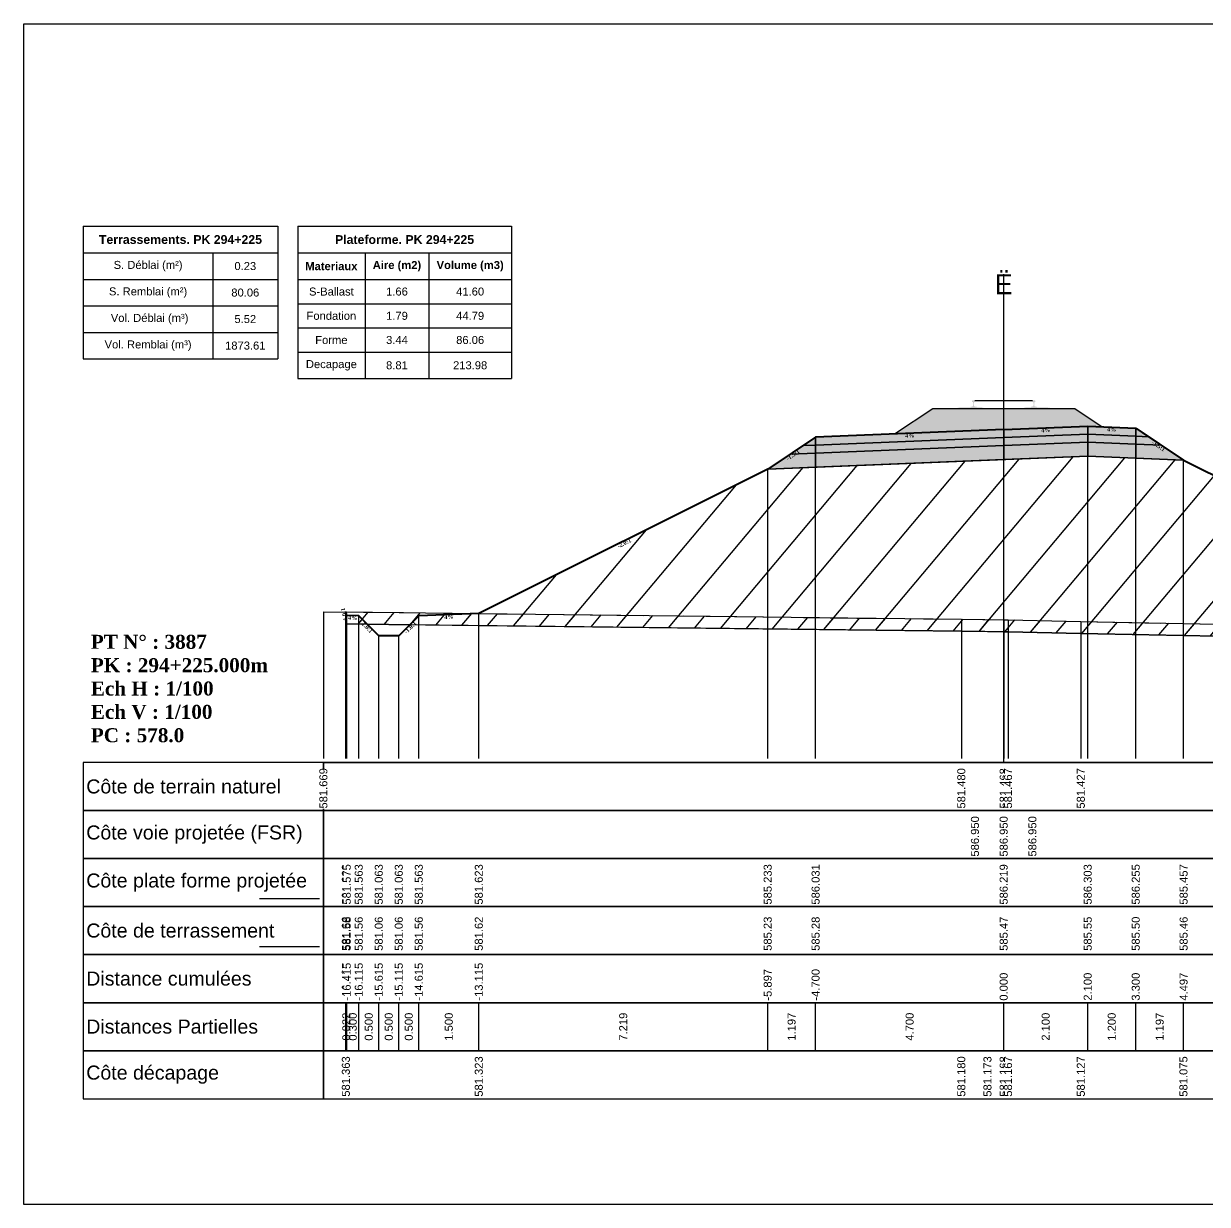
# Model space of a CAD drawing. Header units: millimetres. Extents: x 2762 to 3076, y 916 to 3305.
# Drawn here: x 2797.56 to 2827.14, y 1873.65 to 1903.15 of the extents above; entities that cross this region are included whole.
import ezdxf

# ---------------------------------------------------------------- set-up
doc = ezdxf.new("R2010")
doc.units = ezdxf.units.MM
doc.header["$LTSCALE"] = 2
doc.linetypes.add('CACHE', pattern=[9.525, 6.35, -3.175])
doc.linetypes.add('DASHED', pattern=[0.75, 0.5, -0.25])
for name, color, linetype in [('C-ANNO-TABL', 1, 'Continuous'), ('C-ANNO-TABL-TEXT', 150, 'Continuous'), ('C-ANNO-TABL-TITL', 150, 'Continuous'), ('C-ANNO-TABL-TTBL', 5, 'Continuous'), ('C-ROAD-CORR', 5, 'Continuous'), ('C-ROAD-SCTN', 7, 'Continuous')]:
    doc.layers.add(name, color=color, linetype=linetype)
doc.styles.add('ARIAL', font='arial.ttf')
doc.styles.add('C3D_Etiquette', font='romans.shx')
doc.styles.add('C3D_Profil_Travers', font='romans.shx')
doc.styles.get("Standard").update_dxf_attribs({"font": 'arial.ttf'})

msp = doc.modelspace()

# ---------------------------------------------------------------- hatches: boundary and pattern name
at = {"linetype": 'Continuous', "lineweight": -3}
msp.add_hatch(color=254, dxfattribs=at).paths.add_polyline_path([(2820.837, 1893.35), (2820.837, 1893.535), (2820.952, 1893.556), (2821.3, 1893.556), (2821.3, 1893.561), (2821.226, 1893.561), (2821.226, 1893.571), (2821.227, 1893.572), (2821.229, 1893.573), (2821.23, 1893.573), (2821.25, 1893.575), (2821.253, 1893.575), (2821.256, 1893.577), (2821.284, 1893.587), (2821.287, 1893.588), (2821.288, 1893.59), (2821.289, 1893.591), (2821.29, 1893.595), (2821.291, 1893.602), (2821.292, 1893.611), (2821.293, 1893.622), (2821.293, 1893.646), (2821.292, 1893.661), (2821.292, 1893.668), (2821.291, 1893.674), (2821.29, 1893.678), (2821.29, 1893.68), (2821.289, 1893.684), (2821.288, 1893.685), (2821.287, 1893.687), (2821.286, 1893.688), (2821.285, 1893.689), (2821.269, 1893.694), (2821.267, 1893.696), (2821.266, 1893.697), (2821.265, 1893.699), (2821.265, 1893.701), (2821.265, 1893.719), (2821.266, 1893.724), (2821.267, 1893.726), (2821.269, 1893.728), (2821.271, 1893.73), (2821.274, 1893.731), (2821.275, 1893.731), (2821.279, 1893.732), (2821.283, 1893.733), (2821.286, 1893.733), (2821.29, 1893.733), (2821.295, 1893.733), (2821.298, 1893.733), (2821.301, 1893.733), (2821.305, 1893.733), (2821.308, 1893.733), (2821.312, 1893.733), (2821.317, 1893.733), (2821.32, 1893.733), (2821.324, 1893.732), (2821.328, 1893.731), (2821.329, 1893.731), (2821.331, 1893.73), (2821.334, 1893.728), (2821.336, 1893.726), (2821.337, 1893.724), (2821.337, 1893.719), (2821.337, 1893.701), (2821.337, 1893.699), (2821.337, 1893.697), (2821.336, 1893.696), (2821.334, 1893.694), (2821.318, 1893.689), (2821.317, 1893.688), (2821.315, 1893.687), (2821.314, 1893.685), (2821.314, 1893.684), (2821.313, 1893.68), (2821.312, 1893.678), (2821.312, 1893.674), (2821.311, 1893.668), (2821.31, 1893.661), (2821.31, 1893.646), (2821.31, 1893.622), (2821.311, 1893.611), (2821.312, 1893.602), (2821.313, 1893.595), (2821.314, 1893.591), (2821.315, 1893.59), (2821.316, 1893.588), (2821.318, 1893.587), (2821.347, 1893.577), (2821.35, 1893.575), (2821.353, 1893.575), (2821.373, 1893.573), (2821.374, 1893.573), (2821.375, 1893.572), (2821.376, 1893.571), (2821.376, 1893.561), (2821.302, 1893.561), (2821.302, 1893.556), (2821.506, 1893.556), (2821.638, 1893.525), (2822.472, 1893.525), (2822.603, 1893.556), (2822.807, 1893.556), (2822.807, 1893.561), (2822.733, 1893.561), (2822.733, 1893.571), (2822.734, 1893.572), (2822.736, 1893.573), (2822.737, 1893.573), (2822.757, 1893.575), (2822.76, 1893.575), (2822.763, 1893.577), (2822.791, 1893.587), (2822.794, 1893.588), (2822.795, 1893.59), (2822.796, 1893.591), (2822.797, 1893.595), (2822.798, 1893.602), (2822.799, 1893.611), (2822.8, 1893.622), (2822.8, 1893.646), (2822.799, 1893.661), (2822.799, 1893.668), (2822.798, 1893.674), (2822.797, 1893.678), (2822.797, 1893.68), (2822.796, 1893.684), (2822.795, 1893.685), (2822.794, 1893.687), (2822.793, 1893.688), (2822.792, 1893.689), (2822.776, 1893.694), (2822.774, 1893.696), (2822.773, 1893.697), (2822.772, 1893.699), (2822.772, 1893.701), (2822.772, 1893.719), (2822.773, 1893.724), (2822.774, 1893.726), (2822.776, 1893.728), (2822.778, 1893.73), (2822.781, 1893.731), (2822.782, 1893.731), (2822.786, 1893.732), (2822.79, 1893.733), (2822.793, 1893.733), (2822.797, 1893.733), (2822.802, 1893.733), (2822.805, 1893.733), (2822.808, 1893.733), (2822.812, 1893.733), (2822.815, 1893.733), (2822.819, 1893.733), (2822.824, 1893.733), (2822.827, 1893.733), (2822.831, 1893.732), (2822.835, 1893.731), (2822.836, 1893.731), (2822.838, 1893.73), (2822.841, 1893.728), (2822.843, 1893.726), (2822.844, 1893.724), (2822.844, 1893.719), (2822.844, 1893.701), (2822.844, 1893.699), (2822.844, 1893.697), (2822.843, 1893.696), (2822.841, 1893.694), (2822.825, 1893.689), (2822.824, 1893.688), (2822.822, 1893.687), (2822.821, 1893.685), (2822.821, 1893.684), (2822.82, 1893.68), (2822.819, 1893.678), (2822.819, 1893.674), (2822.818, 1893.668), (2822.817, 1893.661), (2822.817, 1893.646), (2822.817, 1893.622), (2822.818, 1893.611), (2822.819, 1893.602), (2822.82, 1893.595), (2822.821, 1893.591), (2822.822, 1893.59), (2822.823, 1893.588), (2822.825, 1893.587), (2822.854, 1893.577), (2822.857, 1893.575), (2822.86, 1893.575), (2822.88, 1893.573), (2822.881, 1893.573), (2822.882, 1893.572), (2822.883, 1893.571), (2822.883, 1893.561), (2822.809, 1893.561), (2822.809, 1893.556), (2823.157, 1893.556), (2823.272, 1893.535), (2823.272, 1893.35)])
h = msp.add_hatch(dxfattribs=at)
h.set_pattern_fill('GRAVEL', color=252, scale=0.009, style=0)
h.set_pattern_definition([(228.0128, (2819.486781, 1893.121757), (-1.8288, -2.0574), [0.030755, -3.0447435]), (184.96974, (2819.466207, 1893.098897), (2.743199999, 0.228600013), [0.0527764, -5.2248644]), (132.51045, (2819.413629, 1893.094325), (2.286, -2.5146), [0.0372133, -3.684125]), (267.2737, (2819.324475, 1893.037175), (0.2286, 4.572), [0.0480604, -4.7579794]), (292.83365, (2819.322189, 1892.989169), (-1.143, 2.7432), [0.047127, -4.6655827]), (357.2737, (2819.340477, 1892.945735), (-4.572, 0.2286), [0.0480604, -4.7579794]), (37.69424, (2819.388483, 1892.943449), (-2.9718, -2.286), [0.0635574, -6.2921804]), (72.25533, (2819.438775, 1892.982311), (1.6002, 5.0292), [0.0600048, -5.940473]), (121.42957, (2819.457063, 1893.039461), (-1.8288, 2.9718), [0.048223, -4.774099]), (175.23636, (2819.431917, 1893.08061), (2.5146, -0.2286), [0.055054, -2.697654]), (222.39744, (2819.377053, 1893.085181), (-2.7432, -2.5146), [0.071197, -7.0485095]), (138.81407, (2819.55079, 1893.03489), (-1.6002, 1.3716), [0.0243004, -2.405751]), (171.46923, (2819.532501, 1893.050891), (2.9718, -0.4572), [0.0462314, -4.5769175]), (225, (2819.48678, 1893.05775), (-3e-17, -0.2286), [0.032329, -0.29096]), (203.1986, (2819.47078, 1893.08518), (1.143, 0.4572), [0.01741, -1.723556]), (291.8014, (2819.454777, 1893.078323), (-0.2286, 0.6858), [0.024621, -1.206428]), (30.9638, (2819.46392, 1893.055463), (0.6858, 0.4572), [0.039989, -1.292967]), (161.565, (2819.49821, 1893.07604), (0.4572, -0.2286), [0.028916, -0.693981]), (16.38954, (2819.322189, 1893.078323), (2.286, 0.6858), [0.040508, -4.0102944]), (70.34618, (2819.361051, 1893.089753), (-0.9144, -2.5146), [0.033984, -3.3643994]), (293.1986, (2819.49821, 1893.121757), (-0.4572, 1.143), [0.034819, -1.7061465]), (343.61046, (2819.511927, 1893.089753), (-2.286, 0.6858), [0.040508, -4.0102944]), (339.44395, (2819.32219, 1892.93659), (-1.143, 0.4572), [0.039063, -1.914096]), (294.77514, (2819.358765, 1892.922875), (-1.143, 2.5146), [0.0327305, -3.2403234]), (66.8014, (2819.500497, 1892.893157), (0.4572, 1.143), [0.034819, -1.7061465]), (17.35402, (2819.514213, 1892.925161), (-2.9718, -0.9144), [0.0383204, -3.793714]), (69.44395, (2819.388483, 1892.893157), (-0.4572, -1.143), [0.0195316, -1.933628]), (101.3099, (2819.48678, 1892.893157), (-0.2286, 0.9144), [0.011656, -1.1539795]), (165.9638, (2819.484495, 1892.90459), (0.6858, -0.2286), [0.047127, -0.895415]), (186.009, (2819.438775, 1892.916017), (2.286, 0.2286), [0.043674, -4.323723]), (303.69, (2819.46392, 1893.03489), (-0.2286, 0.4572), [0.032969, -0.79126]), (353.15723, (2819.482209, 1893.007457), (3.8862, -0.4572), [0.05756, -5.698441]), (60.9454, (2819.53936, 1893.0006), (-0.9144, -1.6002), [0.023536, -2.330045]), (90, (2819.5508, 1893.02117), (-0.2286, 0.2286), [0.013716, -0.214884]), (120.25644, (2819.434203, 1892.922875), (0.9144, -1.6002), [0.031758, -3.1440547]), (48.0128, (2819.418201, 1892.950307), (1.8288, 2.0574), [0.06151, -3.0139886]), (0, (2819.45935, 1892.99603), (0.2286, 0.2286), [0.059436, -0.169164]), (325.30485, (2819.518785, 1892.996027), (2.286, -1.6002), [0.036145, -3.5783385]), (254.0546, (2819.548503, 1892.975453), (-0.2286, -0.9144), [0.033285, -1.6309485]), (207.64598, (2819.539359, 1892.943449), (-4.3434, -2.286), [0.054193, -5.365122]), (175.42608, (2819.491353, 1892.918303), (-2.9718, 0.2286), [0.0573327, -5.675926])])
h.paths.add_polyline_path([(2819.322, 1892.893), (2820.28, 1893.531), (2823.83, 1893.531), (2824.519, 1893.072), (2824.155, 1893.086)])
h = msp.add_hatch(color=11, dxfattribs=at)
h.paths.add_polyline_path([(2825.355, 1892.838), (2825.355, 1893.038), (2825.674, 1892.826)])
h.paths.add_polyline_path([(2824.155, 1892.886), (2824.155, 1893.086), (2825.355, 1893.038), (2825.355, 1892.838)])
h.paths.add_polyline_path([(2822.055, 1892.802), (2822.055, 1893.002), (2824.155, 1893.086), (2824.155, 1892.886)])
h.paths.add_polyline_path([(2817.355, 1892.614), (2817.355, 1892.814), (2822.055, 1893.002), (2822.055, 1892.802)])
h.paths.add_polyline_path([(2817.035, 1892.602), (2817.355, 1892.814), (2817.355, 1892.614)])
h = msp.add_hatch(color=30, dxfattribs=at)
h.paths.add_polyline_path([(2825.355, 1892.638), (2825.355, 1892.838), (2825.674, 1892.826), (2825.993, 1892.613)])
h.paths.add_polyline_path([(2824.155, 1892.686), (2824.155, 1892.886), (2825.355, 1892.838), (2825.355, 1892.638)])
h.paths.add_polyline_path([(2822.055, 1892.602), (2822.055, 1892.802), (2824.155, 1892.886), (2824.155, 1892.686)])
h.paths.add_polyline_path([(2817.355, 1892.414), (2817.355, 1892.614), (2822.055, 1892.802), (2822.055, 1892.602)])
h.paths.add_polyline_path([(2816.716, 1892.389), (2817.035, 1892.602), (2817.355, 1892.614), (2817.355, 1892.414)])
h = msp.add_hatch(color=83, dxfattribs=at)
h.paths.add_polyline_path([(2825.355, 1892.288), (2825.355, 1892.638), (2825.993, 1892.613), (2826.551, 1892.241)])
h.paths.add_polyline_path([(2824.155, 1892.336), (2824.155, 1892.686), (2825.355, 1892.638), (2825.355, 1892.288)])
h.paths.add_polyline_path([(2822.055, 1892.252), (2822.055, 1892.602), (2824.155, 1892.686), (2824.155, 1892.336)])
h.paths.add_polyline_path([(2817.355, 1892.064), (2817.355, 1892.414), (2822.055, 1892.602), (2822.055, 1892.252)])
h.paths.add_polyline_path([(2816.158, 1892.017), (2816.716, 1892.389), (2817.355, 1892.414), (2817.355, 1892.064)])
h = msp.add_hatch(dxfattribs=at)
h.set_pattern_fill('_U', color=3, angle=50, style=0, pattern_type=0)
h.set_pattern_definition([(50, (2807.2195, 1888.1276), (-0.766044, 0.642788), [])])
h.paths.add_polyline_path([(2807.22, 1888.128), (2807.439, 1888.347), (2808.939, 1888.407), (2816.158, 1892.017), (2824.155, 1892.336), (2826.551, 1892.241), (2834.974, 1888.029), (2834.974, 1887.729), (2833.73, 1887.712), (2823.983, 1887.911), (2822.164, 1887.951), (2820.996, 1887.964)])
h.paths.add_polyline_path([(2805.617, 1888.147), (2805.617, 1888.447), (2805.639, 1888.359), (2805.939, 1888.347), (2806.146, 1888.14)])
h = msp.add_hatch(dxfattribs=at)
h.set_pattern_fill('_U', color=150, scale=0.5, angle=50, style=0, pattern_type=0)
h.set_pattern_definition([(50, (2807.21953, 1888.12763), (-0.383022, 0.321394), [])])
h.paths.add_polyline_path([(2807.22, 1888.128), (2807.439, 1888.347), (2808.939, 1888.407), (2820.996, 1888.264), (2822.164, 1888.251), (2823.983, 1888.211), (2833.73, 1888.012), (2834.974, 1888.029), (2834.974, 1887.729), (2833.73, 1887.712), (2823.983, 1887.911), (2822.164, 1887.951), (2820.996, 1887.964)])
h.paths.add_polyline_path([(2805.617, 1888.447), (2808.939, 1888.407), (2807.439, 1888.347), (2807.22, 1888.128), (2806.146, 1888.14), (2805.939, 1888.347), (2805.639, 1888.359)])
h.paths.add_polyline_path([(2805.617, 1888.147), (2805.617, 1888.447), (2805.639, 1888.359), (2805.939, 1888.347), (2806.146, 1888.14)])

# ---------------------------------------------------------------- linework, layer by layer
at = {"color": 7, "linetype": 'Continuous', "lineweight": -3}
for p, q in [((2822.055, 1884.684), (2822.055, 1896.884)), ((2805.054, 1884.684), (2839.056, 1884.684)), ((2805.617, 1877.484), (2805.617, 1878.684)), ((2805.639, 1877.484), (2805.639, 1878.684)), ((2805.639, 1877.484), (2805.639, 1878.684)), ((2805.939, 1877.484), (2805.939, 1878.684)), ((2805.939, 1877.484), (2805.939, 1878.684)), ((2806.439, 1877.484), (2806.439, 1878.684)), ((2806.439, 1877.484), (2806.439, 1878.684)), ((2806.939, 1877.484), (2806.939, 1878.684)), ((2806.939, 1877.484), (2806.939, 1878.684)), ((2807.439, 1877.484), (2807.439, 1878.684)), ((2807.439, 1877.484), (2807.439, 1878.684)), ((2808.939, 1877.484), (2808.939, 1878.684)), ((2808.939, 1877.484), (2808.939, 1878.684)), ((2816.158, 1877.484), (2816.158, 1878.684)), ((2816.158, 1877.484), (2816.158, 1878.684)), ((2817.355, 1877.484), (2817.355, 1878.684)), ((2817.355, 1877.484), (2817.355, 1878.684)), ((2822.055, 1877.484), (2822.055, 1878.684)), ((2822.055, 1877.484), (2822.055, 1878.684)), ((2824.155, 1877.484), (2824.155, 1878.684)), ((2824.155, 1877.484), (2824.155, 1878.684)), ((2825.355, 1877.484), (2825.355, 1878.684)), ((2825.355, 1877.484), (2825.355, 1878.684)), ((2826.551, 1877.484), (2826.551, 1878.684)), ((2826.551, 1877.484), (2826.551, 1878.684))]:
    msp.add_line(p, q, dxfattribs=at)
at = {"color": 251, "linetype": 'Continuous', "lineweight": -3}
for p, q in [((2819.322, 1892.893), (2820.28, 1893.531)), ((2820.28, 1893.531), (2823.83, 1893.531)), ((2823.83, 1893.531), (2824.519, 1893.072)), ((2817.355, 1892.814), (2822.055, 1893.002)), ((2824.155, 1893.086), (2819.322, 1892.893)), ((2822.055, 1893.002), (2824.155, 1893.086)), ((2822.055, 1892.802), (2822.055, 1893.002)), ((2822.055, 1893.002), (2822.055, 1892.802)), ((2824.519, 1893.072), (2824.155, 1893.086)), ((2824.155, 1892.886), (2824.155, 1893.086)), ((2824.155, 1893.086), (2825.355, 1893.038)), ((2824.155, 1893.086), (2824.155, 1892.886)), ((2825.355, 1892.838), (2825.355, 1893.038)), ((2825.355, 1893.038), (2825.674, 1892.826)), ((2825.355, 1893.038), (2825.355, 1892.838)), ((2817.035, 1892.602), (2817.355, 1892.814)), ((2817.355, 1892.614), (2817.355, 1892.814)), ((2817.355, 1892.814), (2817.355, 1892.614)), ((2822.055, 1892.802), (2817.355, 1892.614)), ((2824.155, 1892.886), (2822.055, 1892.802)), ((2825.355, 1892.838), (2824.155, 1892.886)), ((2825.674, 1892.826), (2825.355, 1892.838)), ((2817.355, 1892.614), (2817.035, 1892.602))]:
    msp.add_line(p, q, dxfattribs=at)
at = {"color": 53, "linetype": 'Continuous', "lineweight": -3}
for p, q in [((2817.355, 1892.614), (2822.055, 1892.802)), ((2822.055, 1892.802), (2824.155, 1892.886)), ((2822.055, 1892.602), (2822.055, 1892.802)), ((2822.055, 1892.802), (2822.055, 1892.602)), ((2824.155, 1892.686), (2824.155, 1892.886)), ((2824.155, 1892.886), (2825.355, 1892.838)), ((2824.155, 1892.886), (2824.155, 1892.686)), ((2825.355, 1892.638), (2825.355, 1892.838)), ((2825.355, 1892.838), (2825.674, 1892.826)), ((2825.355, 1892.838), (2825.355, 1892.638)), ((2825.674, 1892.826), (2825.993, 1892.613)), ((2816.716, 1892.389), (2817.035, 1892.602)), ((2817.355, 1892.414), (2816.716, 1892.389)), ((2816.716, 1892.389), (2817.355, 1892.414)), ((2817.035, 1892.602), (2817.355, 1892.614)), ((2817.355, 1892.414), (2817.355, 1892.614)), ((2817.355, 1892.614), (2817.355, 1892.414)), ((2822.055, 1892.602), (2817.355, 1892.414)), ((2817.355, 1892.414), (2822.055, 1892.602)), ((2817.355, 1892.064), (2817.355, 1892.414)), ((2817.355, 1892.414), (2817.355, 1892.064)), ((2824.155, 1892.686), (2822.055, 1892.602)), ((2822.055, 1892.602), (2824.155, 1892.686)), ((2822.055, 1892.252), (2822.055, 1892.602)), ((2822.055, 1892.602), (2822.055, 1892.252)), ((2825.355, 1892.638), (2824.155, 1892.686)), ((2824.155, 1892.336), (2824.155, 1892.686)), ((2824.155, 1892.686), (2825.355, 1892.638)), ((2824.155, 1892.686), (2824.155, 1892.336)), ((2825.993, 1892.613), (2825.355, 1892.638)), ((2825.355, 1892.288), (2825.355, 1892.638)), ((2825.355, 1892.638), (2825.993, 1892.613)), ((2825.355, 1892.638), (2825.355, 1892.288)), ((2825.993, 1892.613), (2826.551, 1892.241)), ((2816.158, 1892.017), (2816.716, 1892.389)), ((2822.055, 1892.252), (2817.355, 1892.064)), ((2824.155, 1892.336), (2822.055, 1892.252)), ((2825.355, 1892.288), (2824.155, 1892.336)), ((2826.551, 1892.241), (2825.355, 1892.288)), ((2817.355, 1892.064), (2816.158, 1892.017))]:
    msp.add_line(p, q, dxfattribs=at)
at = {"color": 253, "linetype": 'Continuous', "lineweight": -3}
for p, q in [((2816.158, 1892.017), (2824.155, 1892.336)), ((2824.155, 1892.336), (2826.551, 1892.241)), ((2826.551, 1892.241), (2834.974, 1888.029)), ((2808.939, 1888.407), (2816.158, 1892.017)), ((2805.617, 1888.447), (2808.939, 1888.407)), ((2805.639, 1888.359), (2805.617, 1888.447)), ((2805.617, 1888.147), (2805.617, 1888.447)), ((2805.617, 1888.447), (2805.639, 1888.359)), ((2805.617, 1888.147), (2805.617, 1888.447)), ((2805.617, 1888.447), (2805.639, 1888.359)), ((2805.939, 1888.347), (2805.639, 1888.359)), ((2805.639, 1888.359), (2805.939, 1888.347)), ((2805.639, 1888.359), (2805.939, 1888.347)), ((2806.146, 1888.14), (2805.939, 1888.347)), ((2805.939, 1888.347), (2806.146, 1888.14)), ((2805.939, 1888.347), (2806.146, 1888.14)), ((2807.22, 1888.128), (2807.439, 1888.347)), ((2807.439, 1888.347), (2807.22, 1888.128)), ((2807.22, 1888.128), (2807.439, 1888.347)), ((2807.439, 1888.347), (2808.939, 1888.407)), ((2808.939, 1888.407), (2807.439, 1888.347)), ((2807.439, 1888.347), (2808.939, 1888.407)), ((2808.939, 1888.407), (2820.996, 1888.264)), ((2820.996, 1888.264), (2822.164, 1888.251)), ((2806.146, 1888.14), (2805.617, 1888.147)), ((2806.146, 1888.14), (2805.617, 1888.147)), ((2807.22, 1888.128), (2806.146, 1888.14)), ((2806.146, 1888.14), (2807.22, 1888.128)), ((2806.439, 1887.847), (2806.146, 1888.14)), ((2807.22, 1888.128), (2806.939, 1887.847)), ((2820.996, 1887.964), (2807.22, 1888.128)), ((2820.996, 1887.964), (2807.22, 1888.128)), ((2822.164, 1887.951), (2820.996, 1887.964)), ((2822.164, 1887.951), (2820.996, 1887.964)), ((2822.164, 1888.251), (2823.983, 1888.211)), ((2823.983, 1888.211), (2833.73, 1888.012)), ((2806.939, 1887.847), (2806.439, 1887.847)), ((2823.983, 1887.911), (2822.164, 1887.951)), ((2823.983, 1887.911), (2822.164, 1887.951)), ((2833.73, 1887.712), (2823.983, 1887.911)), ((2833.73, 1887.712), (2823.983, 1887.911))]:
    msp.add_line(p, q, dxfattribs=at)
at = {"color": 8, "linetype": 'CACHE', "lineweight": -3}
for p, q in [((2822.055, 1884.784), (2822.055, 1892.252)), ((2822.055, 1884.784), (2822.055, 1892.252)), ((2824.155, 1884.784), (2824.155, 1892.336)), ((2825.355, 1884.784), (2825.355, 1892.288)), ((2826.551, 1884.784), (2826.551, 1892.241)), ((2816.158, 1884.784), (2816.158, 1892.017)), ((2817.355, 1884.784), (2817.355, 1892.064)), ((2805.617, 1884.784), (2805.617, 1888.447)), ((2805.639, 1884.784), (2805.639, 1888.359)), ((2805.939, 1884.784), (2805.939, 1888.347)), ((2807.439, 1884.784), (2807.439, 1888.347)), ((2808.939, 1884.784), (2808.939, 1888.407)), ((2806.439, 1884.784), (2806.439, 1887.847)), ((2806.939, 1884.784), (2806.939, 1887.847))]:
    msp.add_line(p, q, dxfattribs=at)
at = {"color": 105, "linetype": 'DASHED', "lineweight": -3, "ltscale": 2}
for p, q in [((2805.055, 1888.453), (2820.996, 1888.264)), ((2820.996, 1888.264), (2822.055, 1888.252)), ((2822.055, 1888.252), (2822.164, 1888.251)), ((2822.164, 1888.251), (2823.983, 1888.211)), ((2823.983, 1888.211), (2833.73, 1888.012))]:
    msp.add_line(p, q, dxfattribs=at)
at = {"color": 98, "linetype": 'CACHE', "lineweight": -3}
for p, q in [((2805.055, 1888.453), (2805.055, 1884.784)), ((2820.996, 1888.264), (2820.996, 1884.784)), ((2822.055, 1888.252), (2822.055, 1884.784)), ((2822.164, 1888.251), (2822.164, 1884.784)), ((2823.983, 1888.211), (2823.983, 1884.784))]:
    msp.add_line(p, q, dxfattribs=at)
at = {"color": 6, "linetype": 'Continuous', "lineweight": -3}
for p, q in [((2805.617, 1888.147), (2808.939, 1888.107)), ((2808.939, 1888.107), (2820.996, 1887.964)), ((2820.996, 1887.964), (2821.65, 1887.957)), ((2821.65, 1887.957), (2822.055, 1887.952)), ((2822.055, 1887.952), (2822.164, 1887.951)), ((2822.164, 1887.951), (2823.983, 1887.911)), ((2823.983, 1887.911), (2826.547, 1887.858)), ((2826.547, 1887.858), (2833.73, 1887.712))]:
    msp.add_line(p, q, dxfattribs=at)
at = {"color": 154, "linetype": 'Continuous', "lineweight": -3}
msp.add_line((2803.454, 1881.284), (2804.954, 1881.284), dxfattribs=at)
at = {"color": 1, "linetype": 'Continuous', "lineweight": -3}
msp.add_line((2803.454, 1880.084), (2804.954, 1880.084), dxfattribs=at)
at = {"color": 7, "linetype": 'Continuous', "lineweight": -3}
for points in [[(2805.054, 1883.484), (2805.054, 1884.684), (2799.054, 1884.684), (2799.054, 1883.484)], [(2805.054, 1883.484), (2839.056, 1883.484), (2839.056, 1884.684), (2805.054, 1884.684)], [(2805.054, 1882.284), (2805.054, 1883.484), (2799.054, 1883.484), (2799.054, 1882.284)], [(2805.054, 1882.284), (2839.056, 1882.284), (2839.056, 1883.484), (2805.054, 1883.484)], [(2805.054, 1881.084), (2805.054, 1882.284), (2799.054, 1882.284), (2799.054, 1881.084)], [(2805.054, 1881.084), (2839.056, 1881.084), (2839.056, 1882.284), (2805.054, 1882.284)], [(2805.054, 1879.884), (2805.054, 1881.084), (2799.054, 1881.084), (2799.054, 1879.884)], [(2805.054, 1879.884), (2839.056, 1879.884), (2839.056, 1881.084), (2805.054, 1881.084)], [(2805.054, 1878.684), (2805.054, 1879.884), (2799.054, 1879.884), (2799.054, 1878.684)], [(2805.054, 1878.684), (2839.056, 1878.684), (2839.056, 1879.884), (2805.054, 1879.884)], [(2805.054, 1877.484), (2805.054, 1878.684), (2799.054, 1878.684), (2799.054, 1877.484)], [(2805.054, 1877.484), (2839.056, 1877.484), (2839.056, 1878.684), (2805.054, 1878.684)], [(2805.054, 1876.284), (2805.054, 1877.484), (2799.054, 1877.484), (2799.054, 1876.284)], [(2805.054, 1876.284), (2839.056, 1876.284), (2839.056, 1877.484), (2805.054, 1877.484)]]:
    msp.add_3dface(points, dxfattribs=at)
at = {"layer": 'C-ANNO-TABL', "color": 7, "linetype": 'Continuous', "lineweight": -3}
for p, q in [((2799.054, 1897.419), (2802.293, 1897.419)), ((2802.293, 1897.419), (2803.913, 1897.419)), ((2802.293, 1897.419), (2802.293, 1896.757)), ((2804.413, 1897.416), (2806.095, 1897.416)), ((2806.095, 1897.416), (2807.691, 1897.416)), ((2806.095, 1897.416), (2806.095, 1896.754)), ((2807.691, 1897.416), (2809.753, 1897.416)), ((2807.691, 1897.416), (2807.691, 1896.754)), ((2799.054, 1896.757), (2802.293, 1896.757)), ((2802.293, 1896.757), (2803.913, 1896.757)), ((2802.293, 1896.757), (2802.293, 1896.095)), ((2804.413, 1896.754), (2806.095, 1896.754)), ((2806.095, 1896.754), (2807.691, 1896.754)), ((2806.095, 1896.754), (2806.095, 1896.147)), ((2807.691, 1896.754), (2809.753, 1896.754)), ((2807.691, 1896.754), (2807.691, 1896.147)), ((2799.054, 1896.095), (2802.293, 1896.095)), ((2802.293, 1896.095), (2803.913, 1896.095)), ((2802.293, 1896.095), (2802.293, 1895.432)), ((2804.413, 1896.147), (2806.095, 1896.147)), ((2806.095, 1896.147), (2807.691, 1896.147)), ((2806.095, 1896.147), (2806.095, 1895.543)), ((2807.691, 1896.147), (2809.753, 1896.147)), ((2807.691, 1896.147), (2807.691, 1895.543)), ((2799.054, 1895.432), (2802.293, 1895.432)), ((2802.293, 1895.432), (2803.913, 1895.432)), ((2802.293, 1895.432), (2802.293, 1894.77)), ((2804.413, 1895.543), (2806.095, 1895.543)), ((2806.095, 1895.543), (2807.691, 1895.543)), ((2806.095, 1895.543), (2806.095, 1894.939)), ((2807.691, 1895.543), (2809.753, 1895.543)), ((2807.691, 1895.543), (2807.691, 1894.939)), ((2804.413, 1894.939), (2806.095, 1894.939)), ((2806.095, 1894.939), (2807.691, 1894.939)), ((2806.095, 1894.939), (2806.095, 1894.28)), ((2807.691, 1894.939), (2809.753, 1894.939)), ((2807.691, 1894.939), (2807.691, 1894.28))]:
    msp.add_line(p, q, dxfattribs=at)
at = {"layer": 'C-ANNO-TABL-TTBL', "color": 7, "linetype": 'Continuous', "lineweight": -3}
for p, q in [((2799.054, 1898.084), (2803.913, 1898.084)), ((2799.054, 1898.084), (2799.054, 1897.419)), ((2803.913, 1898.084), (2803.913, 1897.419)), ((2804.413, 1898.084), (2809.753, 1898.084)), ((2804.413, 1898.084), (2804.413, 1897.416)), ((2809.753, 1898.084), (2809.753, 1897.416)), ((2799.054, 1897.419), (2799.054, 1896.757)), ((2803.913, 1897.419), (2803.913, 1896.757)), ((2804.413, 1897.416), (2804.413, 1896.754)), ((2809.753, 1897.416), (2809.753, 1896.754)), ((2799.054, 1896.757), (2799.054, 1896.095)), ((2803.913, 1896.757), (2803.913, 1896.095)), ((2804.413, 1896.754), (2804.413, 1896.147)), ((2809.753, 1896.754), (2809.753, 1896.147)), ((2799.054, 1896.095), (2799.054, 1895.432)), ((2803.913, 1896.095), (2803.913, 1895.432)), ((2804.413, 1896.147), (2804.413, 1895.543)), ((2809.753, 1896.147), (2809.753, 1895.543)), ((2799.054, 1895.432), (2799.054, 1894.77)), ((2803.913, 1895.432), (2803.913, 1894.77)), ((2804.413, 1895.543), (2804.413, 1894.939)), ((2809.753, 1895.543), (2809.753, 1894.939)), ((2799.054, 1894.77), (2802.293, 1894.77)), ((2802.293, 1894.77), (2803.913, 1894.77)), ((2804.413, 1894.939), (2804.413, 1894.28)), ((2809.753, 1894.939), (2809.753, 1894.28)), ((2804.413, 1894.28), (2806.095, 1894.28)), ((2806.095, 1894.28), (2807.691, 1894.28)), ((2807.691, 1894.28), (2809.753, 1894.28))]:
    msp.add_line(p, q, dxfattribs=at)
at = {"layer": 'C-ROAD-CORR', "color": 1, "linetype": 'Continuous', "lineweight": 40}
for p, q in [((2822.055, 1893.002), (2817.355, 1892.814)), ((2822.055, 1893.002), (2824.155, 1893.086)), ((2824.155, 1893.086), (2825.355, 1893.038)), ((2825.355, 1893.038), (2826.551, 1892.241)), ((2817.355, 1892.814), (2816.158, 1892.017)), ((2826.551, 1892.241), (2834.974, 1888.029)), ((2816.158, 1892.017), (2808.939, 1888.407)), ((2805.639, 1888.359), (2805.617, 1888.447)), ((2805.939, 1888.347), (2805.639, 1888.359)), ((2806.439, 1887.847), (2805.939, 1888.347)), ((2807.439, 1888.347), (2806.939, 1887.847)), ((2808.939, 1888.407), (2807.439, 1888.347)), ((2806.939, 1887.847), (2806.439, 1887.847))]:
    msp.add_line(p, q, dxfattribs=at)
at = {"layer": 'C-ROAD-CORR', "color": 102, "linetype": 'Continuous', "lineweight": -3, "ltscale": 0.5}
for p, q in [((2822.055, 1892.252), (2817.355, 1892.064)), ((2822.055, 1892.252), (2824.155, 1892.336)), ((2824.155, 1892.336), (2825.355, 1892.288)), ((2825.355, 1892.288), (2826.551, 1892.241)), ((2817.355, 1892.064), (2816.158, 1892.017))]:
    msp.add_line(p, q, dxfattribs=at)
at = {"layer": 'C-ROAD-CORR', "color": 1, "linetype": 'Continuous', "lineweight": -3}
for p, q in [((2806.439, 1887.847), (2805.939, 1888.347)), ((2807.439, 1888.347), (2806.939, 1887.847))]:
    msp.add_line(p, q, dxfattribs=at)
at = {"layer": 'C-ROAD-SCTN', "color": 154, "linetype": 'Continuous', "lineweight": -3}
for p, q in [((2821.337, 1893.733), (2822.055, 1893.733)), ((2822.055, 1893.733), (2822.772, 1893.733)), ((2817.355, 1892.814), (2822.055, 1893.002)), ((2822.055, 1893.002), (2824.155, 1893.086)), ((2824.155, 1893.086), (2825.355, 1893.038)), ((2825.355, 1893.038), (2826.551, 1892.241)), ((2816.158, 1892.017), (2817.355, 1892.814)), ((2826.551, 1892.241), (2834.974, 1888.029)), ((2808.939, 1888.407), (2816.158, 1892.017)), ((2805.617, 1888.447), (2805.639, 1888.359)), ((2805.639, 1888.359), (2805.939, 1888.347)), ((2805.939, 1888.347), (2806.439, 1887.847)), ((2806.939, 1887.847), (2807.439, 1888.347)), ((2807.439, 1888.347), (2808.939, 1888.407)), ((2806.439, 1887.847), (2806.939, 1887.847))]:
    msp.add_line(p, q, dxfattribs=at)
at = {"layer": 'C-ROAD-SCTN', "color": 140, "linetype": 'Continuous', "lineweight": -3}
for p, q in [((2819.322, 1892.893), (2820.28, 1893.531)), ((2820.28, 1893.531), (2820.323, 1893.531)), ((2820.323, 1893.531), (2822.055, 1893.531)), ((2822.055, 1893.531), (2823.786, 1893.531)), ((2823.786, 1893.531), (2823.83, 1893.531)), ((2823.83, 1893.531), (2824.519, 1893.072))]:
    msp.add_line(p, q, dxfattribs=at)
at = {"layer": 'C-ROAD-SCTN', "color": 1, "linetype": 'Continuous', "lineweight": -3}
for p, q in [((2817.355, 1892.064), (2822.055, 1892.252)), ((2822.055, 1892.252), (2824.155, 1892.336)), ((2824.155, 1892.336), (2825.355, 1892.288)), ((2825.355, 1892.288), (2826.551, 1892.241)), ((2826.551, 1892.241), (2834.974, 1888.029)), ((2808.939, 1888.407), (2816.158, 1892.017)), ((2816.158, 1892.017), (2817.355, 1892.064)), ((2805.617, 1888.447), (2805.639, 1888.359)), ((2805.639, 1888.359), (2805.939, 1888.347)), ((2805.939, 1888.347), (2806.439, 1887.847)), ((2806.939, 1887.847), (2807.439, 1888.347)), ((2807.439, 1888.347), (2808.939, 1888.407)), ((2806.439, 1887.847), (2806.939, 1887.847))]:
    msp.add_line(p, q, dxfattribs=at)

# ---------------------------------------------------------------- texts
at = {"color": 7, "linetype": 'Continuous', "lineweight": -3}
for s, insert, char_height, attachment_point, style in [('{\\fWingdings|b0|i0|c2|p0;Ë}', (2822.055, 1896.384), 0.5, 8, 'C3D_Profil_Travers'), ('{\\fTimes New Roman|b1|i0|c0|p18;PT N° : 3887\\PPK : 294+225.000m\\PEch H : 1/100\\PEch V : 1/100\\PPC : 578.0}', (2799.243, 1885.184), 0.35, 7, 'C3D_Profil_Travers'), ('{\\fArial|b0|i0|c0|p34;Côte de terrain naturel}', (2799.129, 1884.084), 0.35, 4, 'C3D_Etiquette'), ('{\\fArial|b0|i0|c0|p34;Côte plate forme projetée}', (2799.129, 1881.684), 0.35, 4, 'C3D_Etiquette'), ('{\\fArial|b0|i0|c0|p34;Côte de terrassement}', (2799.129, 1880.484), 0.35, 4, 'C3D_Etiquette'), ('{\\fArial|b0|i0|c0|p34;Distance cumulées}', (2799.129, 1879.284), 0.35, 4, 'C3D_Etiquette'), ('{\\fArial|b0|i0|c0|p34;Distances Partielles}', (2799.129, 1878.084), 0.35, 4, 'C3D_Etiquette'), ('{\\fArial|b0|i0|c0|p34;Côte décapage}', (2799.129, 1876.884), 0.35, 4, 'C3D_Etiquette')]:
    msp.add_mtext(s, dxfattribs=dict(at, insert=insert, char_height=char_height, attachment_point=attachment_point, style=style))
at = {"color": 7, "linetype": 'Continuous', "lineweight": -3, "char_height": 0.1, "style": 'C3D_Etiquette'}
for s, insert, width, attachment_point, rotation in [('{\\fTimes New Roman|b1|i0|c0|p18;4%}', (2823.105, 1893.04), 0.37094, 2, 2.2906), ('{\\fTimes New Roman|b1|i0|c0|p18;4%}', (2824.754, 1893.058), 0.42071, 2, 357.7094), ('{\\fTimes New Roman|b1|i0|c0|p18;4%}', (2819.705, 1892.904), 0.42071, 2, 2.2906), ('{\\fTimes New Roman|b1|i0|c0|p18;-1.5:1}', (2816.758, 1892.412), 0.34598, 2, 33.6901), ('{\\fTimes New Roman|b1|i0|c0|p18;-1.5:1}', (2825.951, 1892.636), 0.34598, 2, 326.3099), ('{\\fTimes New Roman|b1|i0|c0|p18;-2.0:1}', (2812.55, 1890.208), 0.34598, 2, 26.5651), ('{\\fTimes New Roman|b1|i0|c0|p18;1.0:1}', (2805.624, 1888.402), 0.29446, 8, 104.0362), ('{\\fTimes New Roman|b1|i0|c0|p18;4%}', (2805.789, 1888.349), 0.37094, 2, 357.7094), ('{\\fTimes New Roman|b1|i0|c0|p18;4%}', (2808.189, 1888.373), 0.42071, 2, 2.2906), ('{\\fTimes New Roman|b1|i0|c0|p18;1.0:1}', (2806.186, 1888.094), 0.29001, 2, 315), ('{\\fTimes New Roman|b1|i0|c0|p18;-1.0:1}', (2807.192, 1888.094), 0.34598, 2, 45)]:
    msp.add_mtext(s, dxfattribs=dict(at, insert=insert, width=width, attachment_point=attachment_point, rotation=rotation))
at = {"color": 7, "linetype": 'Continuous', "lineweight": -3, "insert": (2799.129, 1882.884), "char_height": 0.35, "attachment_point": 4}
msp.add_mtext('{\\fArial|b0|i0|c0|p34;Côte voie projetée (FSR)}', dxfattribs=at)
at = {"color": 7, "linetype": 'Continuous', "lineweight": -3, "char_height": 0.2, "rotation": 90, "style": 'C3D_Profil_Travers'}
for s, insert, attachment_point in [('{\\fArial|b0|i0|c0|p34;581.66}', (2805.617, 1879.979), 4), ('{\\fArial|b0|i0|c0|p34;581.58}', (2805.639, 1879.979), 4), ('{\\fArial|b0|i0|c0|p34;581.56}', (2805.939, 1879.979), 4), ('{\\fArial|b0|i0|c0|p34;581.06}', (2806.439, 1879.979), 4), ('{\\fArial|b0|i0|c0|p34;581.06}', (2806.939, 1879.979), 4), ('{\\fArial|b0|i0|c0|p34;581.56}', (2807.439, 1879.979), 4), ('{\\fArial|b0|i0|c0|p34;581.62}', (2808.939, 1879.979), 4), ('{\\fArial|b0|i0|c0|p34;585.23}', (2816.158, 1879.979), 4), ('{\\fArial|b0|i0|c0|p34;585.28}', (2817.355, 1879.979), 4), ('{\\fArial|b0|i0|c0|p34;585.47}', (2822.055, 1879.979), 4), ('{\\fArial|b0|i0|c0|p34;585.55}', (2824.155, 1879.979), 4), ('{\\fArial|b0|i0|c0|p34;585.50}', (2825.355, 1879.979), 4), ('{\\fArial|b0|i0|c0|p34;585.46}', (2826.551, 1879.979), 4), ('{\\fArial|b0|i0|c0|p34;0.022}', (2805.628, 1878.084), 5), ('{\\fArial|b0|i0|c0|p34;0.300}', (2805.789, 1878.084), 5), ('{\\fArial|b0|i0|c0|p34;0.500}', (2806.189, 1878.084), 5), ('{\\fArial|b0|i0|c0|p34;0.500}', (2806.689, 1878.084), 5), ('{\\fArial|b0|i0|c0|p34;0.500}', (2807.189, 1878.084), 5), ('{\\fArial|b0|i0|c0|p34;1.500}', (2808.189, 1878.084), 5), ('{\\fArial|b0|i0|c0|p34;7.219}', (2812.548, 1878.084), 5), ('{\\fArial|b0|i0|c0|p34;1.197}', (2816.756, 1878.084), 5), ('{\\fArial|b0|i0|c0|p34;4.700}', (2819.705, 1878.084), 5), ('{\\fArial|b0|i0|c0|p34;2.100}', (2823.105, 1878.084), 5), ('{\\fArial|b0|i0|c0|p34;1.200}', (2824.755, 1878.084), 5), ('{\\fArial|b0|i0|c0|p34;1.197}', (2825.953, 1878.084), 5)]:
    msp.add_mtext(s, dxfattribs=dict(at, insert=insert, attachment_point=attachment_point))
at = {"layer": 'C-ANNO-TABL-TEXT', "color": 7, "linetype": 'Continuous', "lineweight": -3, "char_height": 0.2, "attachment_point": 5, "style": 'ARIAL'}
for s, insert in [('{\\fArial|b0|i0|c0|p34;\\C7;0.23}', (2803.103, 1897.088)), ('{\\fArial|b0|i0|c0|p34;\\C7;S-Ballast}', (2805.254, 1896.451)), ('{\\fArial|b0|i0|c0|p34;\\C7;1.66}', (2806.893, 1896.451)), ('{\\C18;\\c0;41.60}', (2808.722, 1896.451)), ('{\\fArial|b0|i0|c0|p34;\\C7;80.06}', (2803.103, 1896.426)), ('{\\fArial|b0|i0|c0|p34;\\C7;Fondation}', (2805.254, 1895.845)), ('{\\fArial|b0|i0|c0|p34;\\C7;1.79}', (2806.893, 1895.845)), ('{\\C18;\\c0;44.79}', (2808.722, 1895.845)), ('{\\fArial|b0|i0|c0|p34;\\C7;5.52}', (2803.103, 1895.764)), ('{\\fArial|b0|i0|c0|p34;\\C7;1873.61}', (2803.103, 1895.101)), ('{\\fArial|b0|i0|c0|p34;\\C7;Forme}', (2805.254, 1895.241)), ('{\\fArial|b0|i0|c0|p34;\\C7;3.44}', (2806.893, 1895.241)), ('{\\C18;\\c0;86.06}', (2808.722, 1895.241)), ('{\\fArial|b0|i0|c0|p34;\\C7;Decapage}', (2805.254, 1894.609)), ('{\\fArial|b0|i0|c0|p34;\\C7;8.81}', (2806.893, 1894.609)), ('{\\C18;\\c0;213.98}', (2808.722, 1894.609))]:
    msp.add_mtext(s, dxfattribs=dict(at, insert=insert))
at = {"layer": 'C-ANNO-TABL-TITL', "color": 7, "linetype": 'Continuous', "lineweight": -3, "attachment_point": 5, "style": 'ARIAL'}
for s, insert, char_height in [('{\\fArial|b1|i0|c0|p34;\\C7;Terrassements. PK 294+225}', (2801.483, 1897.751), 0.22), ('{\\fArial|b1|i0|c0|p34;\\C18;\\c0;Plateforme. PK 294+225}', (2807.083, 1897.75), 0.22), ('{\\fArial|b0|i0|c0|p34;\\C7;S. Déblai (m²) }', (2800.674, 1897.088), 0.2), ('{\\fArial|b1|i0|c0|p34;\\C7;Materiaux   }', (2805.254, 1897.085), 0.2), ('{\\fArial|b1|i0|c0|p34;\\C7;Aire (m2)}', (2806.893, 1897.085), 0.2), ('{\\fArial|b1|i0|c0|p34;\\C7;Volume (m3)}', (2808.722, 1897.085), 0.2), ('{\\fArial|b0|i0|c0|p34;\\C7;S. Remblai (m²) }', (2800.674, 1896.426), 0.2), ('{\\fArial|b0|i0|c0|p34;\\C7; Vol. Déblai (m³) }', (2800.674, 1895.764), 0.2), ('{\\fArial|b0|i0|c0|p34;\\C7;Vol. Remblai (m³)}', (2800.674, 1895.101), 0.2)]:
    msp.add_mtext(s, dxfattribs=dict(at, insert=insert, char_height=char_height))

# ---------------------------------------------------------------- next in the draw order: texts
at = {"color": 7, "linetype": 'Continuous', "lineweight": -3, "char_height": 0.2, "attachment_point": 4, "rotation": 90, "style": 'C3D_Profil_Travers', "bg_fill": 3, "box_fill_scale": 1.000375, "bg_fill_color": 256, "bg_fill_true_color": 13158600, "bg_fill_transparency": 0}
for s, insert, width in [('{\\fArial|b0|i0|c0|p34;581.669}', (2805.055, 1883.534), 0.99595), ('{\\fArial|b0|i0|c0|p34;581.480}', (2820.996, 1883.534), 0.99484), ('{\\fArial|b0|i0|c0|p34;581.468}', (2822.055, 1883.534), 0.99595), ('{\\fArial|b0|i0|c0|p34;581.427}', (2823.983, 1883.534), 0.99553), ('{\\fArial|b0|i0|c0|p34;586.950}', (2821.337, 1882.334), 0.99484), ('{\\fArial|b0|i0|c0|p34;586.950}', (2822.055, 1882.334), 0.99484), ('{\\fArial|b0|i0|c0|p34;586.950}', (2822.772, 1882.334), 0.99484), ('{\\fArial|b0|i0|c0|p34;581.663}', (2805.617, 1881.134), 0.99553), ('{\\fArial|b0|i0|c0|p34;581.063}', (2806.439, 1881.134), 0.99553), ('{\\fArial|b0|i0|c0|p34;581.063}', (2806.939, 1881.134), 0.99553), ('{\\fArial|b0|i0|c0|p34;581.563}', (2807.439, 1881.134), 0.99553), ('{\\fArial|b0|i0|c0|p34;581.623}', (2808.939, 1881.134), 0.99553), ('{\\fArial|b0|i0|c0|p34;585.233}', (2816.158, 1881.134), 0.99553), ('{\\fArial|b0|i0|c0|p34;586.031}', (2817.355, 1881.134), 0.95654), ('{\\fArial|b0|i0|c0|p34;586.219}', (2822.055, 1881.134), 0.99595), ('{\\fArial|b0|i0|c0|p34;586.303}', (2824.155, 1881.134), 0.99553), ('{\\fArial|b0|i0|c0|p34;586.255}', (2825.355, 1881.134), 0.99705), ('{\\fArial|b0|i0|c0|p34;585.457}', (2826.551, 1881.134), 0.99553), ('{\\fArial|b0|i0|c0|p34;\\C256;-16.437}', (2805.617, 1878.734), 0.93532), ('{\\fArial|b0|i0|c0|p34;\\C256;-15.615}', (2806.439, 1878.734), 0.93683), ('{\\fArial|b0|i0|c0|p34;\\C256;-15.115}', (2806.939, 1878.734), 0.93683), ('{\\fArial|b0|i0|c0|p34;\\C256;-14.615}', (2807.439, 1878.734), 0.93683), ('{\\fArial|b0|i0|c0|p34;\\C256;-13.115}', (2808.939, 1878.734), 0.93683), ('{\\fArial|b0|i0|c0|p34;\\C256;-5.897}', (2816.158, 1878.734), 0.77838), ('{\\fArial|b0|i0|c0|p34;\\C256;-4.700}', (2817.355, 1878.734), 0.77769), ('{\\fArial|b0|i0|c0|p34;\\C256;0.000}', (2822.055, 1878.734), 0.68096), ('{\\fArial|b0|i0|c0|p34;\\C256;2.100}', (2824.155, 1878.734), 0.6844), ('{\\fArial|b0|i0|c0|p34;\\C256;3.300}', (2825.355, 1878.734), 0.68082), ('{\\fArial|b0|i0|c0|p34;\\C256;4.497}', (2826.551, 1878.734), 0.68978), ('{\\fArial|b0|i0|c0|p34;581.363}', (2805.617, 1876.334), 0.99553), ('{\\fArial|b0|i0|c0|p34;581.323}', (2808.939, 1876.334), 0.99553), ('{\\fArial|b0|i0|c0|p34;581.180}', (2820.996, 1876.334), 0.99484), ('{\\fArial|b0|i0|c0|p34;581.173}', (2821.65, 1876.334), 0.99553), ('{\\fArial|b0|i0|c0|p34;581.168}', (2822.055, 1876.334), 0.99595), ('{\\fArial|b0|i0|c0|p34;581.127}', (2823.983, 1876.334), 0.99553), ('{\\fArial|b0|i0|c0|p34;581.075}', (2826.547, 1876.334), 0.99705)]:
    msp.add_mtext(s, dxfattribs=dict(at, insert=insert, width=width))

# ---------------------------------------------------------------- next in the draw order: texts
for s, insert, width in [('{\\fArial|b0|i0|c0|p34;581.467}', (2822.164, 1883.534), 0.99553), ('{\\fArial|b0|i0|c0|p34;581.575}', (2805.639, 1881.134), 0.99705), ('{\\fArial|b0|i0|c0|p34;\\C256;-16.415}', (2805.639, 1878.734), 0.93683), ('{\\fArial|b0|i0|c0|p34;581.167}', (2822.164, 1876.334), 0.99553)]:
    msp.add_mtext(s, dxfattribs=dict(at, insert=insert, width=width))

# ---------------------------------------------------------------- next in the draw order: texts
for s, insert, width in [('{\\fArial|b0|i0|c0|p34;581.563}', (2805.939, 1881.134), 0.99553), ('{\\fArial|b0|i0|c0|p34;\\C256;-16.115}', (2805.939, 1878.734), 0.93683)]:
    msp.add_mtext(s, dxfattribs=dict(at, insert=insert, width=width))

# ---------------------------------------------------------------- next in the draw order: linework, layer by layer
msp.add_lwpolyline([(2797.565, 1903.145), (2846.565, 1903.145), (2846.565, 1873.645), (2797.565, 1873.645)], close=True)

doc.saveas('drawing.dxf')
